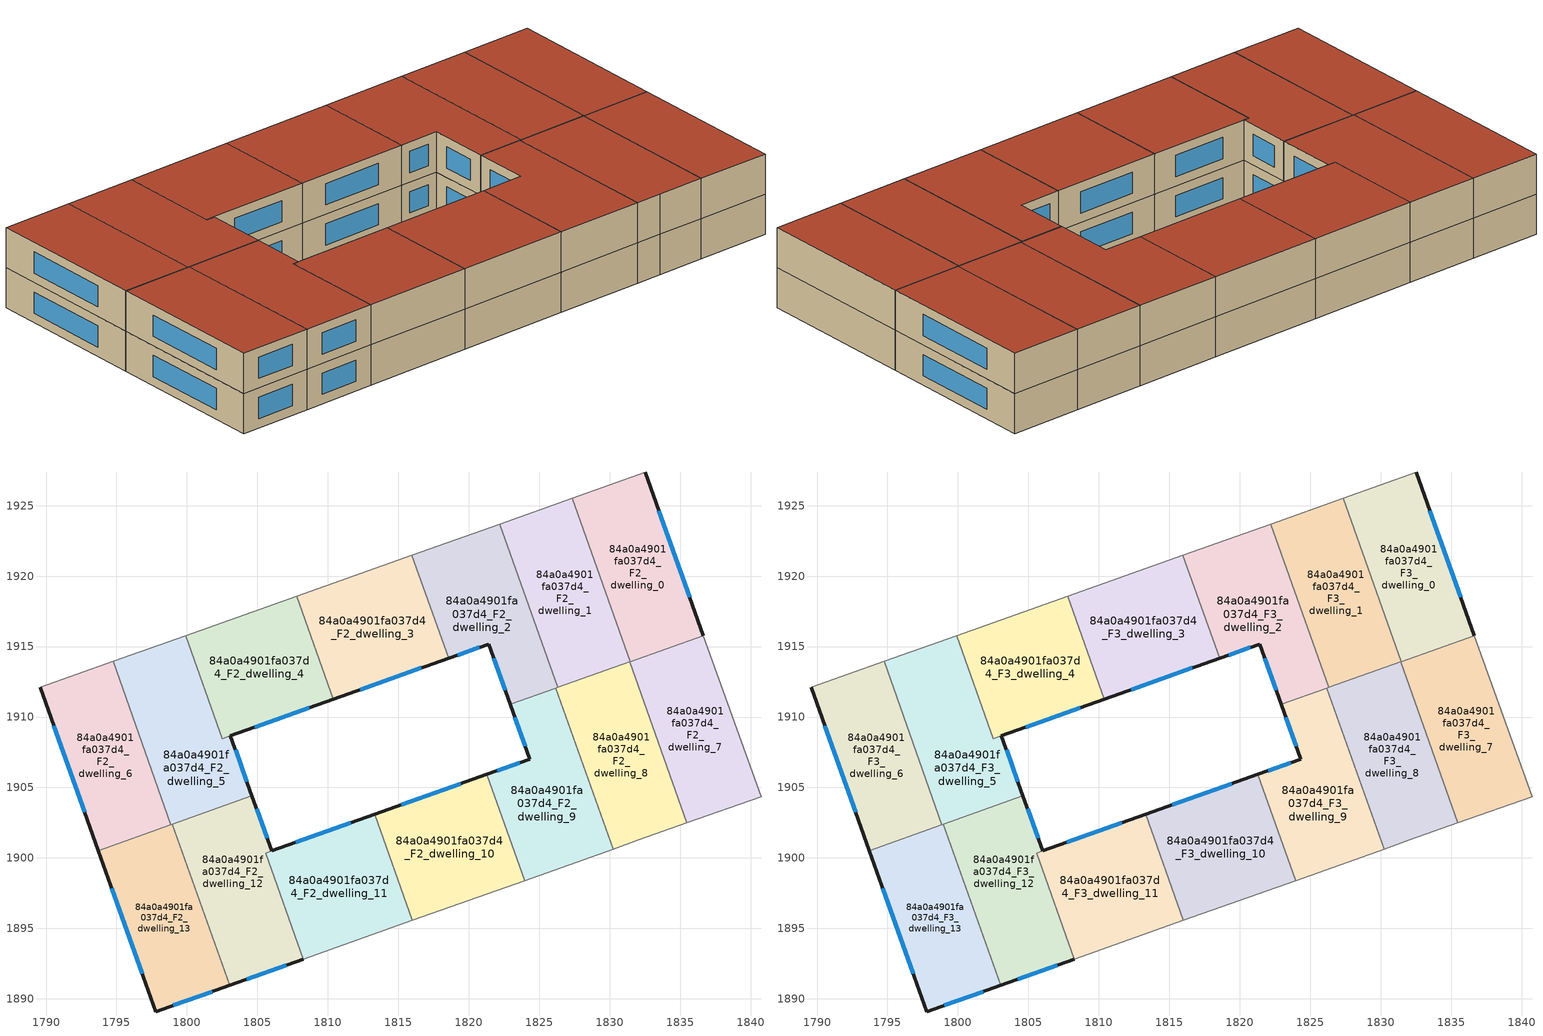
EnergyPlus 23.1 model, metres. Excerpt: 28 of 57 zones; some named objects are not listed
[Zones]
84a0a4901fa037d4_F2_dwelling_0
 floor to 84a0a4901fa037d4_F1_dwelling_0 (EU_floor_Construction): 1832.52,1927.36 1836.66,1915.77 1831.48,1913.93 1827.36,1925.53 z6
 wall outside (EU_wall_Construction): 1836.66,1915.77 1832.52,1927.36 z6:9
 wall to 84a0a4901fa037d4_F2_dwelling_1 (EU_wall_Construction): 1827.36,1925.53 1831.48,1913.93 z6:9
 wall adiabatic (EU_wall_Construction): 1832.52,1927.36 1827.36,1925.53 / 1831.48,1913.93 1836.66,1915.77 z6:9
 window (EU_Window_Construction): 1835.69,1918.49 1833.49,1924.64 z6.7:8.3
84a0a4901fa037d4_F2_dwelling_1
 floor to 84a0a4901fa037d4_F1_dwelling_1 (EU_floor_Construction): 1827.36,1925.53 1831.48,1913.93 1826.31,1912.1 1822.19,1923.69 z6
 wall to 84a0a4901fa037d4_F2_dwelling_2 (EU_wall_Construction): 1822.19,1923.69 1826.31,1912.1 z6:9
 wall adiabatic (EU_wall_Construction): 1827.36,1925.53 1822.19,1923.69 z6:9
 wall to 84a0a4901fa037d4_F2_dwelling_8 (EU_wall_Construction): 1826.31,1912.1 1831.43,1913.92 z6:9
 wall to 84a0a4901fa037d4_F2_dwelling_7 (EU_wall_Construction): 1831.43,1913.92 1831.48,1913.93 z6:9
84a0a4901fa037d4_F2_dwelling_10
 floor to 84a0a4901fa037d4_F1_dwelling_10 (EU_floor_Construction): 1821.29,1905.92 1823.96,1898.39 1816.01,1895.57 1813.33,1903.1 z6
 wall outside (EU_wall_Construction): 1821.29,1905.92 1813.33,1903.1 z6:9
 wall to 84a0a4901fa037d4_F2_dwelling_11 (EU_wall_Construction): 1813.33,1903.1 1816.01,1895.57 z6:9
 wall to 84a0a4901fa037d4_F2_dwelling_9 (EU_wall_Construction): 1823.96,1898.39 1821.29,1905.92 z6:9
 wall adiabatic (EU_wall_Construction): 1816.01,1895.57 1823.96,1898.39 z6:9
 window (EU_Window_Construction): 1819.42,1905.26 1815.2,1903.76 z6.7:8.3
84a0a4901fa037d4_F2_dwelling_11
 floor to 84a0a4901fa037d4_F1_dwelling_11 (EU_floor_Construction): 1813.33,1903.1 1816.01,1895.57 1808.26,1892.82 1805.59,1900.34 z6
 wall outside (EU_wall_Construction): 1813.33,1903.1 1806.02,1900.5 z6:9
 wall to 84a0a4901fa037d4_F2_dwelling_12 (EU_wall_Construction): 1806.01,1900.49 1805.59,1900.34 1808.26,1892.82 z6:9
 wall adiabatic (EU_wall_Construction): 1808.26,1892.82 1816.01,1895.57 z6:9
 window (EU_Window_Construction): 1811.62,1902.49 1807.74,1901.11 z6.7:8.3
84a0a4901fa037d4_F2_dwelling_12
 floor to 84a0a4901fa037d4_F1_dwelling_12 (EU_floor_Construction): 1804.62,1904.4 1806.01,1900.49 1805.59,1900.34 1808.26,1892.82 1803.03,1890.96 1798.97,1902.39 z6
 wall outside (EU_wall_Construction): 1806.01,1900.49 1804.62,1904.4 / 1803.03,1890.96 1808.26,1892.82 z6:9
 wall to 84a0a4901fa037d4_F2_dwelling_13 (EU_wall_Construction): 1798.97,1902.39 1803.03,1890.96 z6:9
 wall to 84a0a4901fa037d4_F2_dwelling_5 (EU_wall_Construction): 1804.62,1904.4 1798.97,1902.39 z6:9
 window (EU_Window_Construction): 1805.69,1901.41 1804.95,1903.48 / 1804.26,1891.39 1807.03,1892.38 z6.7:8.3
84a0a4901fa037d4_F2_dwelling_13
 floor to 84a0a4901fa037d4_F1_dwelling_13 (EU_floor_Construction): 1798.97,1902.39 1803.03,1890.96 1797.8,1889.1 1793.71,1900.53 z6
 wall outside (EU_wall_Construction): 1793.71,1900.53 1797.8,1889.1 1803.03,1890.96 z6:9
 wall to 84a0a4901fa037d4_F2_dwelling_6 (EU_wall_Construction): 1798.87,1902.36 1793.71,1900.53 z6:9
 wall to 84a0a4901fa037d4_F2_dwelling_5 (EU_wall_Construction): 1798.97,1902.39 1798.87,1902.36 z6:9
 window (EU_Window_Construction): 1799.02,1889.54 1801.8,1890.52 / 1794.67,1897.84 1796.84,1891.78 z6.7:8.3
84a0a4901fa037d4_F2_dwelling_2
 floor to 84a0a4901fa037d4_F1_dwelling_2 (EU_floor_Construction): 1822.19,1923.69 1826.31,1912.1 1826.19,1912.05 1822.95,1910.91 1821.43,1915.18 1818.57,1914.16 1815.97,1921.48 z6
 wall outside (EU_wall_Construction): 1818.57,1914.16 1821.43,1915.18 1822.95,1910.91 z6:9
 wall to 84a0a4901fa037d4_F2_dwelling_3 (EU_wall_Construction): 1815.97,1921.48 1818.57,1914.16 z6:9
 wall adiabatic (EU_wall_Construction): 1822.19,1923.69 1815.97,1921.48 z6:9
 wall to 84a0a4901fa037d4_F2_dwelling_9 (EU_wall_Construction): 1822.95,1910.91 1826.19,1912.05 z6:9
 wall to 84a0a4901fa037d4_F2_dwelling_8 (EU_wall_Construction): 1826.19,1912.05 1826.31,1912.1 z6:9
 window (EU_Window_Construction): 1821.78,1914.18 1822.59,1911.91 / 1819.24,1914.4 1820.75,1914.94 z6.7:8.3
84a0a4901fa037d4_F2_dwelling_3
 floor to 84a0a4901fa037d4_F1_dwelling_3 (EU_floor_Construction): 1815.97,1921.48 1818.57,1914.16 1810.38,1911.26 1807.78,1918.57 z6
 wall outside (EU_wall_Construction): 1810.38,1911.26 1818.57,1914.16 z6:9
 wall to 84a0a4901fa037d4_F2_dwelling_4 (EU_wall_Construction): 1807.78,1918.57 1810.38,1911.26 z6:9
 wall adiabatic (EU_wall_Construction): 1815.97,1921.48 1807.78,1918.57 z6:9
 window (EU_Window_Construction): 1812.3,1911.94 1816.64,1913.48 z6.7:8.3
84a0a4901fa037d4_F2_dwelling_4
 floor to 84a0a4901fa037d4_F1_dwelling_4 (EU_floor_Construction): 1807.78,1918.57 1810.38,1911.26 1802.52,1908.47 1799.92,1915.79 z6
 wall outside (EU_wall_Construction): 1803.09,1908.67 1810.38,1911.26 z6:9
 wall adiabatic (EU_wall_Construction): 1807.78,1918.57 1799.92,1915.79 z6:9
 wall to 84a0a4901fa037d4_F2_dwelling_5 (EU_wall_Construction): 1799.92,1915.79 1802.52,1908.47 1803.09,1908.67 z6:9
 window (EU_Window_Construction): 1804.8,1909.28 1808.67,1910.65 z6.7:8.3
84a0a4901fa037d4_F2_dwelling_5
 floor to 84a0a4901fa037d4_F1_dwelling_5 (EU_floor_Construction): 1799.92,1915.79 1802.52,1908.47 1803.09,1908.67 1804.62,1904.4 1798.87,1902.36 1794.76,1913.95 z6
 wall outside (EU_wall_Construction): 1804.62,1904.4 1803.09,1908.67 z6:9
 wall to 84a0a4901fa037d4_F2_dwelling_6 (EU_wall_Construction): 1794.76,1913.95 1798.87,1902.36 z6:9
 wall adiabatic (EU_wall_Construction): 1799.92,1915.79 1794.76,1913.95 z6:9
 window (EU_Window_Construction): 1804.26,1905.4 1803.45,1907.67 z6.7:8.3
84a0a4901fa037d4_F2_dwelling_6
 floor to 84a0a4901fa037d4_F1_dwelling_6 (EU_floor_Construction): 1794.76,1913.95 1798.87,1902.36 1793.71,1900.53 1789.57,1912.11 z6
 wall outside (EU_wall_Construction): 1789.57,1912.11 1793.71,1900.53 z6:9
 wall adiabatic (EU_wall_Construction): 1794.76,1913.95 1789.57,1912.11 z6:9
 window (EU_Window_Construction): 1790.55,1909.39 1792.74,1903.25 z6.7:8.3
84a0a4901fa037d4_F2_dwelling_7
 floor to 84a0a4901fa037d4_F1_dwelling_7 (EU_floor_Construction): 1836.66,1915.77 1840.74,1904.35 1835.49,1902.49 1831.43,1913.92 z6
 wall to 84a0a4901fa037d4_F2_dwelling_8 (EU_wall_Construction): 1831.43,1913.92 1835.49,1902.49 z6:9
 wall adiabatic (EU_wall_Construction): 1835.49,1902.49 1840.74,1904.35 1836.66,1915.77 1831.48,1913.93 z6:9
84a0a4901fa037d4_F2_dwelling_8
 floor to 84a0a4901fa037d4_F1_dwelling_8 (EU_floor_Construction): 1831.43,1913.92 1835.49,1902.49 1832.08,1901.28 1830.24,1900.62 1826.19,1912.05 z6
 wall adiabatic (EU_wall_Construction): 1830.24,1900.62 1832.08,1901.28 1835.49,1902.49 z6:9
 wall to 84a0a4901fa037d4_F2_dwelling_9 (EU_wall_Construction): 1826.19,1912.05 1830.24,1900.62 z6:9
84a0a4901fa037d4_F2_dwelling_9
 floor to 84a0a4901fa037d4_F1_dwelling_9 (EU_floor_Construction): 1826.19,1912.05 1830.24,1900.62 1823.96,1898.39 1821.29,1905.92 1824.34,1907.01 1822.95,1910.91 z6
 wall outside (EU_wall_Construction): 1822.95,1910.91 1824.34,1907.01 1821.29,1905.92 z6:9
 wall adiabatic (EU_wall_Construction): 1823.96,1898.39 1830.24,1900.62 z6:9
 window (EU_Window_Construction): 1823.63,1906.75 1822.01,1906.18 / 1823.28,1909.99 1824.02,1907.93 z6.7:8.3
84a0a4901fa037d4_F3_dwelling_0
 floor to 84a0a4901fa037d4_F2_dwelling_0 (EU_floor_Construction): 1832.52,1927.36 1836.66,1915.77 1831.48,1913.93 1827.36,1925.53 z9
 wall outside (EU_wall_Construction): 1836.66,1915.77 1832.52,1927.36 z9:12
 wall to 84a0a4901fa037d4_F3_dwelling_1 (EU_wall_Construction): 1827.36,1925.53 1831.48,1913.93 z9:12
 wall adiabatic (EU_wall_Construction): 1832.52,1927.36 1827.36,1925.53 / 1831.48,1913.93 1836.66,1915.77 z9:12
 window (EU_Window_Construction): 1835.69,1918.49 1833.49,1924.64 z9.7:11.3
 roof outside (EU_roof_Construction): 1836.66,1915.77 1832.52,1927.36 1827.36,1925.53 1831.48,1913.93 z12
84a0a4901fa037d4_F3_dwelling_1
 floor to 84a0a4901fa037d4_F2_dwelling_1 (EU_floor_Construction): 1827.36,1925.53 1831.48,1913.93 1826.31,1912.1 1822.19,1923.69 z9
 wall to 84a0a4901fa037d4_F3_dwelling_2 (EU_wall_Construction): 1822.19,1923.69 1826.31,1912.1 z9:12
 wall adiabatic (EU_wall_Construction): 1827.36,1925.53 1822.19,1923.69 z9:12
 wall to 84a0a4901fa037d4_F3_dwelling_8 (EU_wall_Construction): 1826.31,1912.1 1831.43,1913.92 z9:12
 wall to 84a0a4901fa037d4_F3_dwelling_7 (EU_wall_Construction): 1831.43,1913.92 1831.48,1913.93 z9:12
 roof outside (EU_roof_Construction): 1831.48,1913.93 1827.36,1925.53 1822.19,1923.69 1826.31,1912.1 z12
84a0a4901fa037d4_F3_dwelling_10
 floor to 84a0a4901fa037d4_F2_dwelling_10 (EU_floor_Construction): 1821.29,1905.92 1823.96,1898.39 1816.01,1895.57 1813.33,1903.1 z9
 wall outside (EU_wall_Construction): 1821.29,1905.92 1813.33,1903.1 z9:12
 wall to 84a0a4901fa037d4_F3_dwelling_11 (EU_wall_Construction): 1813.33,1903.1 1816.01,1895.57 z9:12
 wall to 84a0a4901fa037d4_F3_dwelling_9 (EU_wall_Construction): 1823.96,1898.39 1821.29,1905.92 z9:12
 wall adiabatic (EU_wall_Construction): 1816.01,1895.57 1823.96,1898.39 z9:12
 window (EU_Window_Construction): 1819.42,1905.26 1815.2,1903.76 z9.7:11.3
 roof outside (EU_roof_Construction): 1823.96,1898.39 1821.29,1905.92 1813.33,1903.1 1816.01,1895.57 z12
84a0a4901fa037d4_F3_dwelling_11
 floor to 84a0a4901fa037d4_F2_dwelling_11 (EU_floor_Construction): 1813.33,1903.1 1816.01,1895.57 1808.26,1892.82 1805.59,1900.34 z9
 wall outside (EU_wall_Construction): 1813.33,1903.1 1806.02,1900.5 z9:12
 wall to 84a0a4901fa037d4_F3_dwelling_12 (EU_wall_Construction): 1806.01,1900.49 1805.59,1900.34 1808.26,1892.82 z9:12
 wall adiabatic (EU_wall_Construction): 1808.26,1892.82 1816.01,1895.57 z9:12
 window (EU_Window_Construction): 1811.62,1902.49 1807.74,1901.11 z9.7:11.3
 roof outside (EU_roof_Construction): 1816.01,1895.57 1813.33,1903.1 1805.59,1900.34 1808.26,1892.82 z12
84a0a4901fa037d4_F3_dwelling_12
 floor to 84a0a4901fa037d4_F2_dwelling_12 (EU_floor_Construction): 1804.62,1904.4 1806.01,1900.49 1805.59,1900.34 1808.26,1892.82 1803.03,1890.96 1798.97,1902.39 z9
 wall outside (EU_wall_Construction): 1806.01,1900.49 1804.62,1904.4 / 1803.03,1890.96 1808.26,1892.82 z9:12
 wall to 84a0a4901fa037d4_F3_dwelling_13 (EU_wall_Construction): 1798.97,1902.39 1803.03,1890.96 z9:12
 wall to 84a0a4901fa037d4_F3_dwelling_5 (EU_wall_Construction): 1804.62,1904.4 1798.97,1902.39 z9:12
 window (EU_Window_Construction): 1805.69,1901.41 1804.95,1903.48 / 1804.26,1891.39 1807.03,1892.38 z9.7:11.3
 roof outside (EU_roof_Construction): 1808.26,1892.82 1805.59,1900.34 1806.01,1900.49 1804.62,1904.4 1798.97,1902.39 1803.03,1890.96 z12
84a0a4901fa037d4_F3_dwelling_13
 floor to 84a0a4901fa037d4_F2_dwelling_13 (EU_floor_Construction): 1798.97,1902.39 1803.03,1890.96 1797.8,1889.1 1793.71,1900.53 z9
 wall outside (EU_wall_Construction): 1793.71,1900.53 1797.8,1889.1 1803.03,1890.96 z9:12
 wall to 84a0a4901fa037d4_F3_dwelling_6 (EU_wall_Construction): 1798.87,1902.36 1793.71,1900.53 z9:12
 wall to 84a0a4901fa037d4_F3_dwelling_5 (EU_wall_Construction): 1798.97,1902.39 1798.87,1902.36 z9:12
 window (EU_Window_Construction): 1799.02,1889.54 1801.8,1890.52 / 1794.67,1897.84 1796.84,1891.78 z9.7:11.3
 roof outside (EU_roof_Construction): 1803.03,1890.96 1798.97,1902.39 1793.71,1900.53 1797.8,1889.1 z12
84a0a4901fa037d4_F3_dwelling_2
 floor to 84a0a4901fa037d4_F2_dwelling_2 (EU_floor_Construction): 1822.19,1923.69 1826.31,1912.1 1826.19,1912.05 1822.95,1910.91 1821.43,1915.18 1818.57,1914.16 1815.97,1921.48 z9
 wall outside (EU_wall_Construction): 1818.57,1914.16 1821.43,1915.18 1822.95,1910.91 z9:12
 wall to 84a0a4901fa037d4_F3_dwelling_3 (EU_wall_Construction): 1815.97,1921.48 1818.57,1914.16 z9:12
 wall adiabatic (EU_wall_Construction): 1822.19,1923.69 1815.97,1921.48 z9:12
 wall to 84a0a4901fa037d4_F3_dwelling_9 (EU_wall_Construction): 1822.95,1910.91 1826.19,1912.05 z9:12
 wall to 84a0a4901fa037d4_F3_dwelling_8 (EU_wall_Construction): 1826.19,1912.05 1826.31,1912.1 z9:12
 window (EU_Window_Construction): 1821.78,1914.18 1822.59,1911.91 / 1819.24,1914.4 1820.75,1914.94 z9.7:11.3
 roof outside (EU_roof_Construction): 1826.19,1912.05 1826.31,1912.1 1822.19,1923.69 1815.97,1921.48 1818.57,1914.16 1821.43,1915.18 1822.95,1910.91 z12
84a0a4901fa037d4_F3_dwelling_3
 floor to 84a0a4901fa037d4_F2_dwelling_3 (EU_floor_Construction): 1815.97,1921.48 1818.57,1914.16 1810.38,1911.26 1807.78,1918.57 z9
 wall outside (EU_wall_Construction): 1810.38,1911.26 1818.57,1914.16 z9:12
 wall to 84a0a4901fa037d4_F3_dwelling_4 (EU_wall_Construction): 1807.78,1918.57 1810.38,1911.26 z9:12
 wall adiabatic (EU_wall_Construction): 1815.97,1921.48 1807.78,1918.57 z9:12
 window (EU_Window_Construction): 1812.3,1911.94 1816.64,1913.48 z9.7:11.3
 roof outside (EU_roof_Construction): 1818.57,1914.16 1815.97,1921.48 1807.78,1918.57 1810.38,1911.26 z12
84a0a4901fa037d4_F3_dwelling_4
 floor to 84a0a4901fa037d4_F2_dwelling_4 (EU_floor_Construction): 1807.78,1918.57 1810.38,1911.26 1802.52,1908.47 1799.92,1915.79 z9
 wall outside (EU_wall_Construction): 1803.09,1908.67 1810.38,1911.26 z9:12
 wall adiabatic (EU_wall_Construction): 1807.78,1918.57 1799.92,1915.79 z9:12
 wall to 84a0a4901fa037d4_F3_dwelling_5 (EU_wall_Construction): 1799.92,1915.79 1802.52,1908.47 1803.09,1908.67 z9:12
 window (EU_Window_Construction): 1804.8,1909.28 1808.67,1910.65 z9.7:11.3
 roof outside (EU_roof_Construction): 1810.38,1911.26 1807.78,1918.57 1799.92,1915.79 1802.52,1908.47 z12
84a0a4901fa037d4_F3_dwelling_5
 floor to 84a0a4901fa037d4_F2_dwelling_5 (EU_floor_Construction): 1799.92,1915.79 1802.52,1908.47 1803.09,1908.67 1804.62,1904.4 1798.87,1902.36 1794.76,1913.95 z9
 wall outside (EU_wall_Construction): 1804.62,1904.4 1803.09,1908.67 z9:12
 wall to 84a0a4901fa037d4_F3_dwelling_6 (EU_wall_Construction): 1794.76,1913.95 1798.87,1902.36 z9:12
 wall adiabatic (EU_wall_Construction): 1799.92,1915.79 1794.76,1913.95 z9:12
 window (EU_Window_Construction): 1804.26,1905.4 1803.45,1907.67 z9.7:11.3
 roof outside (EU_roof_Construction): 1804.62,1904.4 1803.09,1908.67 1802.52,1908.47 1799.92,1915.79 1794.76,1913.95 1798.87,1902.36 z12
84a0a4901fa037d4_F3_dwelling_6
 floor to 84a0a4901fa037d4_F2_dwelling_6 (EU_floor_Construction): 1794.76,1913.95 1798.87,1902.36 1793.71,1900.53 1789.57,1912.11 z9
 wall outside (EU_wall_Construction): 1789.57,1912.11 1793.71,1900.53 z9:12
 wall adiabatic (EU_wall_Construction): 1794.76,1913.95 1789.57,1912.11 z9:12
 window (EU_Window_Construction): 1790.55,1909.39 1792.74,1903.25 z9.7:11.3
 roof outside (EU_roof_Construction): 1798.87,1902.36 1794.76,1913.95 1789.57,1912.11 1793.71,1900.53 z12
84a0a4901fa037d4_F3_dwelling_7
 floor to 84a0a4901fa037d4_F2_dwelling_7 (EU_floor_Construction): 1836.66,1915.77 1840.74,1904.35 1835.49,1902.49 1831.43,1913.92 z9
 wall to 84a0a4901fa037d4_F3_dwelling_8 (EU_wall_Construction): 1831.43,1913.92 1835.49,1902.49 z9:12
 wall adiabatic (EU_wall_Construction): 1835.49,1902.49 1840.74,1904.35 1836.66,1915.77 1831.48,1913.93 z9:12
 roof outside (EU_roof_Construction): 1840.74,1904.35 1836.66,1915.77 1831.43,1913.92 1835.49,1902.49 z12
84a0a4901fa037d4_F3_dwelling_8
 floor to 84a0a4901fa037d4_F2_dwelling_8 (EU_floor_Construction): 1831.43,1913.92 1835.49,1902.49 1832.08,1901.28 1830.24,1900.62 1826.19,1912.05 z9
 wall adiabatic (EU_wall_Construction): 1830.24,1900.62 1832.08,1901.28 1835.49,1902.49 z9:12
 wall to 84a0a4901fa037d4_F3_dwelling_9 (EU_wall_Construction): 1826.19,1912.05 1830.24,1900.62 z9:12
 roof outside (EU_roof_Construction): 1835.49,1902.49 1831.43,1913.92 1826.19,1912.05 1830.24,1900.62 1832.08,1901.28 z12
84a0a4901fa037d4_F3_dwelling_9
 floor to 84a0a4901fa037d4_F2_dwelling_9 (EU_floor_Construction): 1826.19,1912.05 1830.24,1900.62 1823.96,1898.39 1821.29,1905.92 1824.34,1907.01 1822.95,1910.91 z9
 wall outside (EU_wall_Construction): 1822.95,1910.91 1824.34,1907.01 1821.29,1905.92 z9:12
 wall adiabatic (EU_wall_Construction): 1823.96,1898.39 1830.24,1900.62 z9:12
 window (EU_Window_Construction): 1823.63,1906.75 1822.01,1906.18 / 1823.28,1909.99 1824.02,1907.93 z9.7:11.3
 roof outside (EU_roof_Construction): 1830.24,1900.62 1826.19,1912.05 1822.95,1910.91 1824.34,1907.01 1821.29,1905.92 1823.96,1898.39 z12
[Building]
EU S2 Campaign: North Axis=0; Terrain=City; Solar Distribution=FullExterior
[Site:Location]
Budapest.Ferenc.Liszt.Intl.AP: Latitude=47.437; Longitude=19.256; Time Zone=1; Elevation=185
[SizingPeriod:WeatherFileDays]
AnnualSizingPeriod: Begin Month=1; Begin Day of Month=1; End Month=12; End Day of Month=31; Day of Week for Start Day=Monday; Use Weather File Daylight Saving Period=No; Use Weather File Rain and Snow Indicators=No
[MATERIAL]
EU_InternalMass_Material: Roughness=MediumRough; Thickness=0.1; Conductivity=1; Density=1800; Specific Heat=900; Thermal Absorptance=0.9; Solar Absorptance=0.7; Visible Absorptance=0.7
[MATERIAL:NOMASS] Roughness=MediumRough; Thermal Absorptance=0.9; Solar Absorptance=0.7; Visible Absorptance=0.7
Name | Thermal Resistance
EU_wall_NoMass | 0.832559
EU_roof_NoMass | 1.39638
EU_floor_NoMass | 0.872794
[WINDOWMATERIAL:SIMPLEGLAZINGSYSTEM]
EU_Window_SimpleGlazing: UFactor=2.79869; Solar Heat Gain Coefficient=0.75; Visible Transmittance=0.75
[CONSTRUCTION]
EU_wall_Construction: EU_wall_NoMass
EU_roof_Construction: EU_roof_NoMass
EU_floor_Construction: EU_floor_NoMass
EU_Window_Construction: EU_Window_SimpleGlazing
EU_InternalMass_Construction: EU_InternalMass_Material
[ZONE] Type=1; Multiplier=1; Ceiling Height=autocalculate; Floor Area=autocalculate; Part of Total Floor Area=Yes
Name | Volume
84a0a4901fa037d4_F2_dwelling_0; 84a0a4901fa037d4_F3_dwelling_0 | 202.4
84a0a4901fa037d4_F2_dwelling_1; 84a0a4901fa037d4_F3_dwelling_1 | 202.416
84a0a4901fa037d4_F2_dwelling_10; 84a0a4901fa037d4_F3_dwelling_10 | 202.397
84a0a4901fa037d4_F2_dwelling_11; 84a0a4901fa037d4_F3_dwelling_11 | 196.836
84a0a4901fa037d4_F2_dwelling_12; 84a0a4901fa037d4_F3_dwelling_12 | 207.902
84a0a4901fa037d4_F2_dwelling_13; 84a0a4901fa037d4_F3_dwelling_13 | 202.429
84a0a4901fa037d4_F2_dwelling_2; 84a0a4901fa037d4_F3_dwelling_2 | 202.403
84a0a4901fa037d4_F2_dwelling_3; 84a0a4901fa037d4_F3_dwelling_3 | 202.42
84a0a4901fa037d4_F2_dwelling_4; 84a0a4901fa037d4_F3_dwelling_4 | 194.058
84a0a4901fa037d4_F2_dwelling_5; 84a0a4901fa037d4_F3_dwelling_5 | 210.717
84a0a4901fa037d4_F2_dwelling_6; 84a0a4901fa037d4_F3_dwelling_6 | 202.414
84a0a4901fa037d4_F2_dwelling_7; 84a0a4901fa037d4_F3_dwelling_7 | 202.41
84a0a4901fa037d4_F2_dwelling_8; 84a0a4901fa037d4_F3_dwelling_8 | 202.411
84a0a4901fa037d4_F2_dwelling_9; 84a0a4901fa037d4_F3_dwelling_9 | 202.423
[INTERNALMASS] Construction=EU_InternalMass_Construction
Name | Zone or ZoneList | Surface Area
84a0a4901fa037d4_F2_dwelling_0_EU_InternalMass | 84a0a4901fa037d4_F2_dwelling_0 | 67.4665
84a0a4901fa037d4_F2_dwelling_1_EU_InternalMass | 84a0a4901fa037d4_F2_dwelling_1 | 67.4719
84a0a4901fa037d4_F2_dwelling_2_EU_InternalMass | 84a0a4901fa037d4_F2_dwelling_2 | 67.4677
84a0a4901fa037d4_F2_dwelling_3_EU_InternalMass | 84a0a4901fa037d4_F2_dwelling_3 | 67.4735
84a0a4901fa037d4_F2_dwelling_4_EU_InternalMass | 84a0a4901fa037d4_F2_dwelling_4 | 64.7025
84a0a4901fa037d4_F2_dwelling_5_EU_InternalMass | 84a0a4901fa037d4_F2_dwelling_5 | 70.2401
84a0a4901fa037d4_F2_dwelling_6_EU_InternalMass | 84a0a4901fa037d4_F2_dwelling_6 | 67.4714
84a0a4901fa037d4_F2_dwelling_7_EU_InternalMass | 84a0a4901fa037d4_F2_dwelling_7 | 67.47
84a0a4901fa037d4_F2_dwelling_8_EU_InternalMass | 84a0a4901fa037d4_F2_dwelling_8 | 67.4706
84a0a4901fa037d4_F2_dwelling_9_EU_InternalMass | 84a0a4901fa037d4_F2_dwelling_9 | 67.4744
84a0a4901fa037d4_F2_dwelling_10_EU_InternalMass | 84a0a4901fa037d4_F2_dwelling_10 | 67.4655
84a0a4901fa037d4_F2_dwelling_11_EU_InternalMass | 84a0a4901fa037d4_F2_dwelling_11 | 65.6348
84a0a4901fa037d4_F2_dwelling_12_EU_InternalMass | 84a0a4901fa037d4_F2_dwelling_12 | 69.2996
84a0a4901fa037d4_F2_dwelling_13_EU_InternalMass | 84a0a4901fa037d4_F2_dwelling_13 | 67.4764
84a0a4901fa037d4_F3_dwelling_0_EU_InternalMass | 84a0a4901fa037d4_F3_dwelling_0 | 67.4665
84a0a4901fa037d4_F3_dwelling_1_EU_InternalMass | 84a0a4901fa037d4_F3_dwelling_1 | 67.4719
84a0a4901fa037d4_F3_dwelling_2_EU_InternalMass | 84a0a4901fa037d4_F3_dwelling_2 | 67.4677
84a0a4901fa037d4_F3_dwelling_3_EU_InternalMass | 84a0a4901fa037d4_F3_dwelling_3 | 67.4735
84a0a4901fa037d4_F3_dwelling_4_EU_InternalMass | 84a0a4901fa037d4_F3_dwelling_4 | 64.7025
84a0a4901fa037d4_F3_dwelling_5_EU_InternalMass | 84a0a4901fa037d4_F3_dwelling_5 | 70.2401
84a0a4901fa037d4_F3_dwelling_6_EU_InternalMass | 84a0a4901fa037d4_F3_dwelling_6 | 67.4714
84a0a4901fa037d4_F3_dwelling_7_EU_InternalMass | 84a0a4901fa037d4_F3_dwelling_7 | 67.47
84a0a4901fa037d4_F3_dwelling_8_EU_InternalMass | 84a0a4901fa037d4_F3_dwelling_8 | 67.4706
84a0a4901fa037d4_F3_dwelling_9_EU_InternalMass | 84a0a4901fa037d4_F3_dwelling_9 | 67.4744
84a0a4901fa037d4_F3_dwelling_10_EU_InternalMass | 84a0a4901fa037d4_F3_dwelling_10 | 67.4655
84a0a4901fa037d4_F3_dwelling_11_EU_InternalMass | 84a0a4901fa037d4_F3_dwelling_11 | 65.6348
84a0a4901fa037d4_F3_dwelling_12_EU_InternalMass | 84a0a4901fa037d4_F3_dwelling_12 | 69.2996
84a0a4901fa037d4_F3_dwelling_13_EU_InternalMass | 84a0a4901fa037d4_F3_dwelling_13 | 67.4764
[OTHEREQUIPMENT] Fuel Type=Electricity; Design Level Calculation Method=Watts/Area; Power per Zone Floor Area=1; Fraction Latent=0; Fraction Radiant=0; Fraction Lost=0; Carbon Dioxide Generation Rate=0; EndUse Subcategory=EU_Step8_InternalGains
Name | Zone or ZoneList or Space or SpaceList | Schedule
EU_Step8_InternalGain_84a0a4901fa037d4_F2_dwelling_0_f000 | 84a0a4901fa037d4_F2_dwelling_0 | EU_Step8_GainSchedule_84a0a4901fa037d4_F2_dwelling_0_f000
EU_Step8_InternalGain_84a0a4901fa037d4_F2_dwelling_1_f000 | 84a0a4901fa037d4_F2_dwelling_1 | EU_Step8_GainSchedule_84a0a4901fa037d4_F2_dwelling_1_f000
EU_Step8_InternalGain_84a0a4901fa037d4_F2_dwelling_2_f000 | 84a0a4901fa037d4_F2_dwelling_2 | EU_Step8_GainSchedule_84a0a4901fa037d4_F2_dwelling_2_f000
EU_Step8_InternalGain_84a0a4901fa037d4_F2_dwelling_3_f000 | 84a0a4901fa037d4_F2_dwelling_3 | EU_Step8_GainSchedule_84a0a4901fa037d4_F2_dwelling_3_f000
EU_Step8_InternalGain_84a0a4901fa037d4_F2_dwelling_4_f000 | 84a0a4901fa037d4_F2_dwelling_4 | EU_Step8_GainSchedule_84a0a4901fa037d4_F2_dwelling_4_f000
EU_Step8_InternalGain_84a0a4901fa037d4_F2_dwelling_5_f000 | 84a0a4901fa037d4_F2_dwelling_5 | EU_Step8_GainSchedule_84a0a4901fa037d4_F2_dwelling_5_f000
EU_Step8_InternalGain_84a0a4901fa037d4_F2_dwelling_6_f000 | 84a0a4901fa037d4_F2_dwelling_6 | EU_Step8_GainSchedule_84a0a4901fa037d4_F2_dwelling_6_f000
EU_Step8_InternalGain_84a0a4901fa037d4_F2_dwelling_7_f000 | 84a0a4901fa037d4_F2_dwelling_7 | EU_Step8_GainSchedule_84a0a4901fa037d4_F2_dwelling_7_f000
EU_Step8_InternalGain_84a0a4901fa037d4_F2_dwelling_8_f000 | 84a0a4901fa037d4_F2_dwelling_8 | EU_Step8_GainSchedule_84a0a4901fa037d4_F2_dwelling_8_f000
EU_Step8_InternalGain_84a0a4901fa037d4_F2_dwelling_9_f000 | 84a0a4901fa037d4_F2_dwelling_9 | EU_Step8_GainSchedule_84a0a4901fa037d4_F2_dwelling_9_f000
EU_Step8_InternalGain_84a0a4901fa037d4_F2_dwelling_10_f000 | 84a0a4901fa037d4_F2_dwelling_10 | EU_Step8_GainSchedule_84a0a4901fa037d4_F2_dwelling_10_f000
EU_Step8_InternalGain_84a0a4901fa037d4_F2_dwelling_11_f000 | 84a0a4901fa037d4_F2_dwelling_11 | EU_Step8_GainSchedule_84a0a4901fa037d4_F2_dwelling_11_f000
EU_Step8_InternalGain_84a0a4901fa037d4_F2_dwelling_12_f000 | 84a0a4901fa037d4_F2_dwelling_12 | EU_Step8_GainSchedule_84a0a4901fa037d4_F2_dwelling_12_f000
EU_Step8_InternalGain_84a0a4901fa037d4_F2_dwelling_13_f000 | 84a0a4901fa037d4_F2_dwelling_13 | EU_Step8_GainSchedule_84a0a4901fa037d4_F2_dwelling_13_f000
EU_Step8_InternalGain_84a0a4901fa037d4_F3_dwelling_0_f000 | 84a0a4901fa037d4_F3_dwelling_0 | EU_Step8_GainSchedule_84a0a4901fa037d4_F3_dwelling_0_f000
EU_Step8_InternalGain_84a0a4901fa037d4_F3_dwelling_1_f000 | 84a0a4901fa037d4_F3_dwelling_1 | EU_Step8_GainSchedule_84a0a4901fa037d4_F3_dwelling_1_f000
EU_Step8_InternalGain_84a0a4901fa037d4_F3_dwelling_2_f000 | 84a0a4901fa037d4_F3_dwelling_2 | EU_Step8_GainSchedule_84a0a4901fa037d4_F3_dwelling_2_f000
EU_Step8_InternalGain_84a0a4901fa037d4_F3_dwelling_3_f000 | 84a0a4901fa037d4_F3_dwelling_3 | EU_Step8_GainSchedule_84a0a4901fa037d4_F3_dwelling_3_f000
EU_Step8_InternalGain_84a0a4901fa037d4_F3_dwelling_4_f000 | 84a0a4901fa037d4_F3_dwelling_4 | EU_Step8_GainSchedule_84a0a4901fa037d4_F3_dwelling_4_f000
EU_Step8_InternalGain_84a0a4901fa037d4_F3_dwelling_5_f000 | 84a0a4901fa037d4_F3_dwelling_5 | EU_Step8_GainSchedule_84a0a4901fa037d4_F3_dwelling_5_f000
EU_Step8_InternalGain_84a0a4901fa037d4_F3_dwelling_6_f000 | 84a0a4901fa037d4_F3_dwelling_6 | EU_Step8_GainSchedule_84a0a4901fa037d4_F3_dwelling_6_f000
EU_Step8_InternalGain_84a0a4901fa037d4_F3_dwelling_7_f000 | 84a0a4901fa037d4_F3_dwelling_7 | EU_Step8_GainSchedule_84a0a4901fa037d4_F3_dwelling_7_f000
EU_Step8_InternalGain_84a0a4901fa037d4_F3_dwelling_8_f000 | 84a0a4901fa037d4_F3_dwelling_8 | EU_Step8_GainSchedule_84a0a4901fa037d4_F3_dwelling_8_f000
EU_Step8_InternalGain_84a0a4901fa037d4_F3_dwelling_9_f000 | 84a0a4901fa037d4_F3_dwelling_9 | EU_Step8_GainSchedule_84a0a4901fa037d4_F3_dwelling_9_f000
EU_Step8_InternalGain_84a0a4901fa037d4_F3_dwelling_10_f000 | 84a0a4901fa037d4_F3_dwelling_10 | EU_Step8_GainSchedule_84a0a4901fa037d4_F3_dwelling_10_f000
EU_Step8_InternalGain_84a0a4901fa037d4_F3_dwelling_11_f000 | 84a0a4901fa037d4_F3_dwelling_11 | EU_Step8_GainSchedule_84a0a4901fa037d4_F3_dwelling_11_f000
EU_Step8_InternalGain_84a0a4901fa037d4_F3_dwelling_12_f000 | 84a0a4901fa037d4_F3_dwelling_12 | EU_Step8_GainSchedule_84a0a4901fa037d4_F3_dwelling_12_f000
EU_Step8_InternalGain_84a0a4901fa037d4_F3_dwelling_13_f000 | 84a0a4901fa037d4_F3_dwelling_13 | EU_Step8_GainSchedule_84a0a4901fa037d4_F3_dwelling_13_f000
[ZONEVENTILATION:DESIGNFLOWRATE] Schedule=EU_AlwaysOn; Design Flow Rate Calculation Method=AirChanges/Hour; Air Changes per Hour=0.475469; Ventilation Type=Natural; Fan Pressure Rise=0; Fan Total Efficiency=1; Constant Term Coefficient=1; Temperature Term Coefficient=0; Velocity Term Coefficient=0; Velocity Squared Term Coefficient=0; Minimum Indoor Temperature=-100; Maximum Indoor Temperature=100; Delta Temperature=-100; Minimum Outdoor Temperature=-100; Maximum Outdoor Temperature=100; Maximum Wind Speed=40
Name | Zone or ZoneList or Space or SpaceList
EU_ConstantAir_84a0a4901fa037d4_F2_dwelling_0 | 84a0a4901fa037d4_F2_dwelling_0
EU_ConstantAir_84a0a4901fa037d4_F2_dwelling_1 | 84a0a4901fa037d4_F2_dwelling_1
EU_ConstantAir_84a0a4901fa037d4_F2_dwelling_2 | 84a0a4901fa037d4_F2_dwelling_2
EU_ConstantAir_84a0a4901fa037d4_F2_dwelling_3 | 84a0a4901fa037d4_F2_dwelling_3
EU_ConstantAir_84a0a4901fa037d4_F2_dwelling_4 | 84a0a4901fa037d4_F2_dwelling_4
EU_ConstantAir_84a0a4901fa037d4_F2_dwelling_5 | 84a0a4901fa037d4_F2_dwelling_5
EU_ConstantAir_84a0a4901fa037d4_F2_dwelling_6 | 84a0a4901fa037d4_F2_dwelling_6
EU_ConstantAir_84a0a4901fa037d4_F2_dwelling_7 | 84a0a4901fa037d4_F2_dwelling_7
EU_ConstantAir_84a0a4901fa037d4_F2_dwelling_8 | 84a0a4901fa037d4_F2_dwelling_8
EU_ConstantAir_84a0a4901fa037d4_F2_dwelling_9 | 84a0a4901fa037d4_F2_dwelling_9
EU_ConstantAir_84a0a4901fa037d4_F2_dwelling_10 | 84a0a4901fa037d4_F2_dwelling_10
EU_ConstantAir_84a0a4901fa037d4_F2_dwelling_11 | 84a0a4901fa037d4_F2_dwelling_11
EU_ConstantAir_84a0a4901fa037d4_F2_dwelling_12 | 84a0a4901fa037d4_F2_dwelling_12
EU_ConstantAir_84a0a4901fa037d4_F2_dwelling_13 | 84a0a4901fa037d4_F2_dwelling_13
EU_ConstantAir_84a0a4901fa037d4_F3_dwelling_0 | 84a0a4901fa037d4_F3_dwelling_0
EU_ConstantAir_84a0a4901fa037d4_F3_dwelling_1 | 84a0a4901fa037d4_F3_dwelling_1
EU_ConstantAir_84a0a4901fa037d4_F3_dwelling_2 | 84a0a4901fa037d4_F3_dwelling_2
EU_ConstantAir_84a0a4901fa037d4_F3_dwelling_3 | 84a0a4901fa037d4_F3_dwelling_3
EU_ConstantAir_84a0a4901fa037d4_F3_dwelling_4 | 84a0a4901fa037d4_F3_dwelling_4
EU_ConstantAir_84a0a4901fa037d4_F3_dwelling_5 | 84a0a4901fa037d4_F3_dwelling_5
EU_ConstantAir_84a0a4901fa037d4_F3_dwelling_6 | 84a0a4901fa037d4_F3_dwelling_6
EU_ConstantAir_84a0a4901fa037d4_F3_dwelling_7 | 84a0a4901fa037d4_F3_dwelling_7
EU_ConstantAir_84a0a4901fa037d4_F3_dwelling_8 | 84a0a4901fa037d4_F3_dwelling_8
EU_ConstantAir_84a0a4901fa037d4_F3_dwelling_9 | 84a0a4901fa037d4_F3_dwelling_9
EU_ConstantAir_84a0a4901fa037d4_F3_dwelling_10 | 84a0a4901fa037d4_F3_dwelling_10
EU_ConstantAir_84a0a4901fa037d4_F3_dwelling_11 | 84a0a4901fa037d4_F3_dwelling_11
EU_ConstantAir_84a0a4901fa037d4_F3_dwelling_12 | 84a0a4901fa037d4_F3_dwelling_12
EU_ConstantAir_84a0a4901fa037d4_F3_dwelling_13 | 84a0a4901fa037d4_F3_dwelling_13
[HVACTEMPLATE:THERMOSTAT] Constant Heating Setpoint=20; Constant Cooling Setpoint=50
EU_HeatOnly_84a0a4901fa037d4_F2_dwelling_11; EU_HeatOnly_84a0a4901fa037d4_F2_dwelling_12; EU_HeatOnly_84a0a4901fa037d4_F2_dwelling_13; EU_HeatOnly_84a0a4901fa037d4_F3_dwelling_0; EU_HeatOnly_84a0a4901fa037d4_F3_dwelling_1; EU_HeatOnly_84a0a4901fa037d4_F3_dwelling_2; EU_HeatOnly_84a0a4901fa037d4_F3_dwelling_3; EU_HeatOnly_84a0a4901fa037d4_F3_dwelling_4; EU_HeatOnly_84a0a4901fa037d4_F3_dwelling_5; EU_HeatOnly_84a0a4901fa037d4_F3_dwelling_6; EU_HeatOnly_84a0a4901fa037d4_F3_dwelling_7; EU_HeatOnly_84a0a4901fa037d4_F3_dwelling_8; EU_HeatOnly_84a0a4901fa037d4_F3_dwelling_9; EU_HeatOnly_84a0a4901fa037d4_F3_dwelling_10; EU_HeatOnly_84a0a4901fa037d4_F3_dwelling_11; EU_HeatOnly_84a0a4901fa037d4_F3_dwelling_12; EU_HeatOnly_84a0a4901fa037d4_F3_dwelling_13
[HVACTEMPLATE:ZONE:IDEALLOADSAIRSYSTEM] System Availability Schedule=EU_AlwaysOn; Maximum Heating Supply Air Temperature=50; Minimum Cooling Supply Air Temperature=13; Maximum Heating Supply Air Humidity Ratio=0.0156; Minimum Cooling Supply Air Humidity Ratio=0.0077; Heating Limit=NoLimit; Cooling Limit=NoLimit; Heating Availability Schedule=EU_AlwaysOn; Cooling Availability Schedule=EU_CoolingOff; Dehumidification Control Type=ConstantSensibleHeatRatio; Cooling Sensible Heat Ratio=0.7; Dehumidification Setpoint=60; Humidification Control Type=None; Humidification Setpoint=30; Outdoor Air Method=None; Outdoor Air Flow Rate per Person=0.00944; Outdoor Air Flow Rate per Zone Floor Area=0; Outdoor Air Flow Rate per Zone=0; Demand Controlled Ventilation Type=None; Outdoor Air Economizer Type=NoEconomizer; Heat Recovery Type=None; Sensible Heat Recovery Effectiveness=0.7; Latent Heat Recovery Effectiveness=0.65
Name | Template Thermostat
84a0a4901fa037d4_F2_dwelling_0 | EU_HeatOnly_84a0a4901fa037d4_F2_dwelling_0
84a0a4901fa037d4_F2_dwelling_1 | EU_HeatOnly_84a0a4901fa037d4_F2_dwelling_1
84a0a4901fa037d4_F2_dwelling_2 | EU_HeatOnly_84a0a4901fa037d4_F2_dwelling_2
84a0a4901fa037d4_F2_dwelling_3 | EU_HeatOnly_84a0a4901fa037d4_F2_dwelling_3
84a0a4901fa037d4_F2_dwelling_4 | EU_HeatOnly_84a0a4901fa037d4_F2_dwelling_4
84a0a4901fa037d4_F2_dwelling_5 | EU_HeatOnly_84a0a4901fa037d4_F2_dwelling_5
84a0a4901fa037d4_F2_dwelling_6 | EU_HeatOnly_84a0a4901fa037d4_F2_dwelling_6
84a0a4901fa037d4_F2_dwelling_7 | EU_HeatOnly_84a0a4901fa037d4_F2_dwelling_7
84a0a4901fa037d4_F2_dwelling_8 | EU_HeatOnly_84a0a4901fa037d4_F2_dwelling_8
84a0a4901fa037d4_F2_dwelling_9 | EU_HeatOnly_84a0a4901fa037d4_F2_dwelling_9
84a0a4901fa037d4_F2_dwelling_10 | EU_HeatOnly_84a0a4901fa037d4_F2_dwelling_10
84a0a4901fa037d4_F2_dwelling_11 | EU_HeatOnly_84a0a4901fa037d4_F2_dwelling_11
84a0a4901fa037d4_F2_dwelling_12 | EU_HeatOnly_84a0a4901fa037d4_F2_dwelling_12
84a0a4901fa037d4_F2_dwelling_13 | EU_HeatOnly_84a0a4901fa037d4_F2_dwelling_13
84a0a4901fa037d4_F3_dwelling_0 | EU_HeatOnly_84a0a4901fa037d4_F3_dwelling_0
84a0a4901fa037d4_F3_dwelling_1 | EU_HeatOnly_84a0a4901fa037d4_F3_dwelling_1
84a0a4901fa037d4_F3_dwelling_2 | EU_HeatOnly_84a0a4901fa037d4_F3_dwelling_2
84a0a4901fa037d4_F3_dwelling_3 | EU_HeatOnly_84a0a4901fa037d4_F3_dwelling_3
84a0a4901fa037d4_F3_dwelling_4 | EU_HeatOnly_84a0a4901fa037d4_F3_dwelling_4
84a0a4901fa037d4_F3_dwelling_5 | EU_HeatOnly_84a0a4901fa037d4_F3_dwelling_5
84a0a4901fa037d4_F3_dwelling_6 | EU_HeatOnly_84a0a4901fa037d4_F3_dwelling_6
84a0a4901fa037d4_F3_dwelling_7 | EU_HeatOnly_84a0a4901fa037d4_F3_dwelling_7
84a0a4901fa037d4_F3_dwelling_8 | EU_HeatOnly_84a0a4901fa037d4_F3_dwelling_8
84a0a4901fa037d4_F3_dwelling_9 | EU_HeatOnly_84a0a4901fa037d4_F3_dwelling_9
84a0a4901fa037d4_F3_dwelling_10 | EU_HeatOnly_84a0a4901fa037d4_F3_dwelling_10
84a0a4901fa037d4_F3_dwelling_11 | EU_HeatOnly_84a0a4901fa037d4_F3_dwelling_11
84a0a4901fa037d4_F3_dwelling_12 | EU_HeatOnly_84a0a4901fa037d4_F3_dwelling_12
84a0a4901fa037d4_F3_dwelling_13 | EU_HeatOnly_84a0a4901fa037d4_F3_dwelling_13
[SIZING:ZONE] Zone Cooling Design Supply Air Temperature Input Method=SupplyAirTemperature; Zone Cooling Design Supply Air Temperature=13; Zone Heating Design Supply Air Temperature Input Method=SupplyAirTemperature; Zone Heating Design Supply Air Temperature=50; Zone Cooling Design Supply Air Humidity Ratio=0.008; Zone Heating Design Supply Air Humidity Ratio=0.008; Cooling Design Air Flow Method=DesignDay; Cooling Design Air Flow Rate=0; Cooling Minimum Air Flow per Zone Floor Area=0.000762; Cooling Minimum Air Flow=0; Cooling Minimum Air Flow Fraction=0.2; Heating Design Air Flow Method=DesignDay; Heating Design Air Flow Rate=0; Heating Maximum Air Flow per Zone Floor Area=0.002032; Heating Maximum Air Flow=0.141576; Heating Maximum Air Flow Fraction=0.3; Account for Dedicated Outdoor Air System=No; Dedicated Outdoor Air System Control Strategy=NeutralSupplyAir; Dedicated Outdoor Air Low Setpoint Temperature for Design=autosize; Dedicated Outdoor Air High Setpoint Temperature for Design=autosize; Zone Load Sizing Method=Sensible Load Only No Latent Load; Zone Latent Cooling Design Supply Air Humidity Ratio Input Method=HumidityRatioDifference; Zone Cooling Design Supply Air Humidity Ratio Difference=0.005; Zone Latent Heating Design Supply Air Humidity Ratio Input Method=HumidityRatioDifference; Zone Humidification Design Supply Air Humidity Ratio Difference=0.005
84a0a4901fa037d4_F2_dwelling_0; 84a0a4901fa037d4_F2_dwelling_1; 84a0a4901fa037d4_F2_dwelling_2; 84a0a4901fa037d4_F2_dwelling_3; 84a0a4901fa037d4_F2_dwelling_4; 84a0a4901fa037d4_F2_dwelling_5; 84a0a4901fa037d4_F2_dwelling_6; 84a0a4901fa037d4_F2_dwelling_7; 84a0a4901fa037d4_F2_dwelling_8; 84a0a4901fa037d4_F2_dwelling_9; 84a0a4901fa037d4_F2_dwelling_10; 84a0a4901fa037d4_F2_dwelling_11; 84a0a4901fa037d4_F2_dwelling_12; 84a0a4901fa037d4_F2_dwelling_13; 84a0a4901fa037d4_F3_dwelling_0; 84a0a4901fa037d4_F3_dwelling_1; 84a0a4901fa037d4_F3_dwelling_2; 84a0a4901fa037d4_F3_dwelling_3; 84a0a4901fa037d4_F3_dwelling_4; 84a0a4901fa037d4_F3_dwelling_5; 84a0a4901fa037d4_F3_dwelling_6; 84a0a4901fa037d4_F3_dwelling_7; 84a0a4901fa037d4_F3_dwelling_8; 84a0a4901fa037d4_F3_dwelling_9; 84a0a4901fa037d4_F3_dwelling_10; 84a0a4901fa037d4_F3_dwelling_11; 84a0a4901fa037d4_F3_dwelling_12; 84a0a4901fa037d4_F3_dwelling_13
[SCHEDULE:CONSTANT]
Name | Hourly Value
EU_AlwaysOn | 1
EU_CoolingOff | 0
[SCHEDULE:FILE] Column Number=1; Rows to Skip at Top=0; Number of Hours of Data=8760; Column Separator=Comma; Interpolate to Timestep=No; Minutes per Item=60; Adjust Schedule for Daylight Savings=Yes
Name | File
EU_Step8_GainSchedule_84a0a4901fa037d4_F2_dwelling_0_f000 | ../../schedules/84a0a4901fa037d4/84a0a4901fa037d4_F2_dwelling_0_f000_gain.csv
EU_Step8_GainSchedule_84a0a4901fa037d4_F2_dwelling_1_f000 | ../../schedules/84a0a4901fa037d4/84a0a4901fa037d4_F2_dwelling_1_f000_gain.csv
EU_Step8_GainSchedule_84a0a4901fa037d4_F2_dwelling_2_f000 | ../../schedules/84a0a4901fa037d4/84a0a4901fa037d4_F2_dwelling_2_f000_gain.csv
EU_Step8_GainSchedule_84a0a4901fa037d4_F2_dwelling_3_f000 | ../../schedules/84a0a4901fa037d4/84a0a4901fa037d4_F2_dwelling_3_f000_gain.csv
EU_Step8_GainSchedule_84a0a4901fa037d4_F2_dwelling_4_f000 | ../../schedules/84a0a4901fa037d4/84a0a4901fa037d4_F2_dwelling_4_f000_gain.csv
EU_Step8_GainSchedule_84a0a4901fa037d4_F2_dwelling_5_f000 | ../../schedules/84a0a4901fa037d4/84a0a4901fa037d4_F2_dwelling_5_f000_gain.csv
EU_Step8_GainSchedule_84a0a4901fa037d4_F2_dwelling_6_f000 | ../../schedules/84a0a4901fa037d4/84a0a4901fa037d4_F2_dwelling_6_f000_gain.csv
EU_Step8_GainSchedule_84a0a4901fa037d4_F2_dwelling_7_f000 | ../../schedules/84a0a4901fa037d4/84a0a4901fa037d4_F2_dwelling_7_f000_gain.csv
EU_Step8_GainSchedule_84a0a4901fa037d4_F2_dwelling_8_f000 | ../../schedules/84a0a4901fa037d4/84a0a4901fa037d4_F2_dwelling_8_f000_gain.csv
EU_Step8_GainSchedule_84a0a4901fa037d4_F2_dwelling_9_f000 | ../../schedules/84a0a4901fa037d4/84a0a4901fa037d4_F2_dwelling_9_f000_gain.csv
EU_Step8_GainSchedule_84a0a4901fa037d4_F2_dwelling_10_f000 | ../../schedules/84a0a4901fa037d4/84a0a4901fa037d4_F2_dwelling_10_f000_gain.csv
EU_Step8_GainSchedule_84a0a4901fa037d4_F2_dwelling_11_f000 | ../../schedules/84a0a4901fa037d4/84a0a4901fa037d4_F2_dwelling_11_f000_gain.csv
EU_Step8_GainSchedule_84a0a4901fa037d4_F2_dwelling_12_f000 | ../../schedules/84a0a4901fa037d4/84a0a4901fa037d4_F2_dwelling_12_f000_gain.csv
EU_Step8_GainSchedule_84a0a4901fa037d4_F2_dwelling_13_f000 | ../../schedules/84a0a4901fa037d4/84a0a4901fa037d4_F2_dwelling_13_f000_gain.csv
EU_Step8_GainSchedule_84a0a4901fa037d4_F3_dwelling_0_f000 | ../../schedules/84a0a4901fa037d4/84a0a4901fa037d4_F3_dwelling_0_f000_gain.csv
EU_Step8_GainSchedule_84a0a4901fa037d4_F3_dwelling_1_f000 | ../../schedules/84a0a4901fa037d4/84a0a4901fa037d4_F3_dwelling_1_f000_gain.csv
EU_Step8_GainSchedule_84a0a4901fa037d4_F3_dwelling_2_f000 | ../../schedules/84a0a4901fa037d4/84a0a4901fa037d4_F3_dwelling_2_f000_gain.csv
EU_Step8_GainSchedule_84a0a4901fa037d4_F3_dwelling_3_f000 | ../../schedules/84a0a4901fa037d4/84a0a4901fa037d4_F3_dwelling_3_f000_gain.csv
EU_Step8_GainSchedule_84a0a4901fa037d4_F3_dwelling_4_f000 | ../../schedules/84a0a4901fa037d4/84a0a4901fa037d4_F3_dwelling_4_f000_gain.csv
EU_Step8_GainSchedule_84a0a4901fa037d4_F3_dwelling_5_f000 | ../../schedules/84a0a4901fa037d4/84a0a4901fa037d4_F3_dwelling_5_f000_gain.csv
EU_Step8_GainSchedule_84a0a4901fa037d4_F3_dwelling_6_f000 | ../../schedules/84a0a4901fa037d4/84a0a4901fa037d4_F3_dwelling_6_f000_gain.csv
EU_Step8_GainSchedule_84a0a4901fa037d4_F3_dwelling_7_f000 | ../../schedules/84a0a4901fa037d4/84a0a4901fa037d4_F3_dwelling_7_f000_gain.csv
EU_Step8_GainSchedule_84a0a4901fa037d4_F3_dwelling_8_f000 | ../../schedules/84a0a4901fa037d4/84a0a4901fa037d4_F3_dwelling_8_f000_gain.csv
EU_Step8_GainSchedule_84a0a4901fa037d4_F3_dwelling_9_f000 | ../../schedules/84a0a4901fa037d4/84a0a4901fa037d4_F3_dwelling_9_f000_gain.csv
EU_Step8_GainSchedule_84a0a4901fa037d4_F3_dwelling_10_f000 | ../../schedules/84a0a4901fa037d4/84a0a4901fa037d4_F3_dwelling_10_f000_gain.csv
EU_Step8_GainSchedule_84a0a4901fa037d4_F3_dwelling_11_f000 | ../../schedules/84a0a4901fa037d4/84a0a4901fa037d4_F3_dwelling_11_f000_gain.csv
EU_Step8_GainSchedule_84a0a4901fa037d4_F3_dwelling_12_f000 | ../../schedules/84a0a4901fa037d4/84a0a4901fa037d4_F3_dwelling_12_f000_gain.csv
EU_Step8_GainSchedule_84a0a4901fa037d4_F3_dwelling_13_f000 | ../../schedules/84a0a4901fa037d4/84a0a4901fa037d4_F3_dwelling_13_f000_gain.csv
